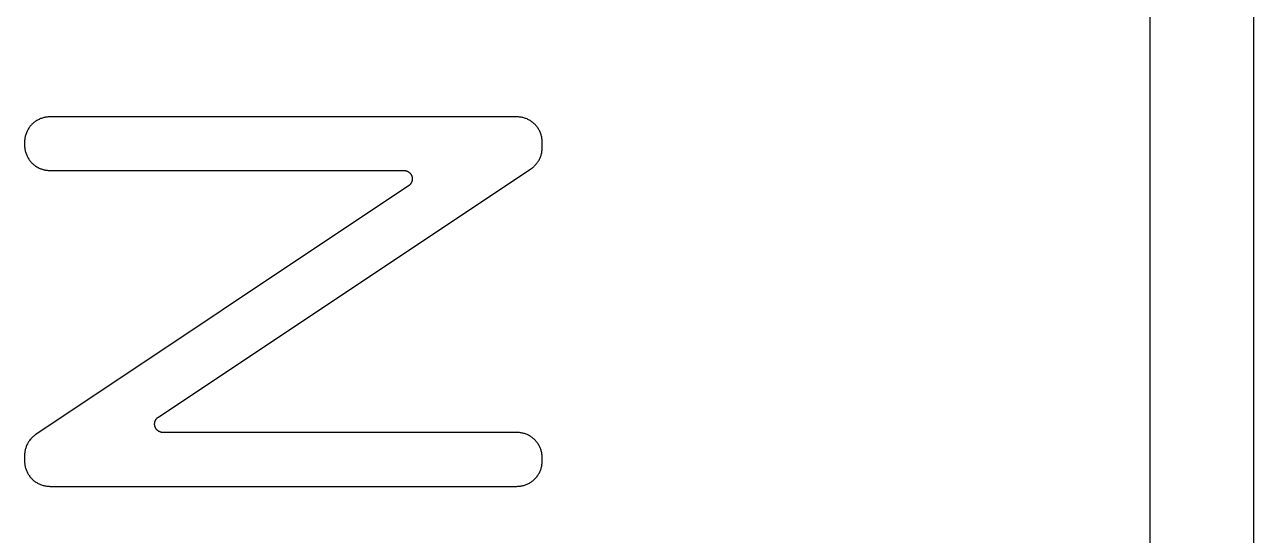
# Model space of a CAD drawing. Header units: millimetres. Extents: x 1287 to 5317, y -239 to 2577.
# Drawn here: x 3347.2 to 3406.6, y 672.1 to 696.8 of the extents above; entities that cross this region are included whole.
import ezdxf

# ---------------------------------------------------------------- set-up
doc = ezdxf.new("R2010")
doc.units = ezdxf.units.MM
doc.header["$MEASUREMENT"] = 0
doc.layers.add('Utwórz2D linie widoczne', color=7, linetype='Continuous', true_color=0x000000)

msp = doc.modelspace()

# ---------------------------------------------------------------- linework, layer by layer
at = {"layer": 'Utwórz2D linie widoczne'}
for p, q in [((3401.61, 932.649), (3401.61, 562.649)), ((3406.61, 932.649), (3406.61, 562.649)), ((3347.549, 691.914), (3347.521, 691.883)), ((3347.578, 691.944), (3347.549, 691.914)), ((3347.608, 691.973), (3347.578, 691.944)), ((3347.639, 692.001), (3347.608, 691.973)), ((3347.671, 692.028), (3347.639, 692.001)), ((3347.704, 692.054), (3347.671, 692.028)), ((3347.737, 692.078), (3347.704, 692.054)), ((3347.772, 692.102), (3347.737, 692.078)), ((3347.807, 692.124), (3347.772, 692.102)), ((3347.843, 692.145), (3347.807, 692.124)), ((3347.88, 692.165), (3347.843, 692.145)), ((3347.917, 692.184), (3347.88, 692.165)), ((3347.955, 692.201), (3347.917, 692.184)), ((3347.994, 692.217), (3347.955, 692.201)), ((3348.033, 692.231), (3347.994, 692.217)), ((3348.072, 692.245), (3348.033, 692.231)), ((3348.112, 692.257), (3348.072, 692.245)), ((3348.153, 692.267), (3348.112, 692.257)), ((3348.194, 692.276), (3348.153, 692.267)), ((3348.235, 692.284), (3348.194, 692.276)), ((3348.276, 692.291), (3348.235, 692.284)), ((3348.317, 692.296), (3348.276, 692.291)), ((3348.359, 692.299), (3348.317, 692.296)), ((3348.401, 692.301), (3348.359, 692.299)), ((3348.442, 692.302), (3348.401, 692.301)), ((3371.016, 692.302), (3348.442, 692.302)), ((3371.057, 692.301), (3371.016, 692.302)), ((3371.099, 692.299), (3371.057, 692.301)), ((3371.141, 692.296), (3371.099, 692.299)), ((3371.182, 692.291), (3371.141, 692.296)), ((3371.223, 692.284), (3371.182, 692.291)), ((3371.264, 692.276), (3371.223, 692.284)), ((3371.305, 692.267), (3371.264, 692.276)), ((3371.345, 692.257), (3371.305, 692.267)), ((3371.385, 692.245), (3371.345, 692.257)), ((3371.425, 692.231), (3371.385, 692.245)), ((3371.464, 692.217), (3371.425, 692.231)), ((3371.503, 692.201), (3371.464, 692.217)), ((3371.541, 692.184), (3371.503, 692.201)), ((3371.578, 692.165), (3371.541, 692.184)), ((3371.615, 692.145), (3371.578, 692.165)), ((3371.651, 692.124), (3371.615, 692.145)), ((3371.686, 692.102), (3371.651, 692.124)), ((3371.721, 692.078), (3371.686, 692.102)), ((3371.754, 692.054), (3371.721, 692.078)), ((3371.787, 692.028), (3371.754, 692.054)), ((3371.819, 692.001), (3371.787, 692.028)), ((3371.85, 691.973), (3371.819, 692.001)), ((3371.88, 691.944), (3371.85, 691.973)), ((3371.909, 691.914), (3371.88, 691.944)), ((3371.937, 691.883), (3371.909, 691.914)), ((3347.245, 691.328), (3347.238, 691.287)), ((3347.255, 691.369), (3347.245, 691.328)), ((3347.265, 691.409), (3347.255, 691.369)), ((3347.277, 691.449), (3347.265, 691.409)), ((3347.291, 691.489), (3347.277, 691.449)), ((3347.305, 691.528), (3347.291, 691.489)), ((3347.321, 691.567), (3347.305, 691.528)), ((3347.338, 691.605), (3347.321, 691.567)), ((3347.357, 691.642), (3347.338, 691.605)), ((3347.377, 691.679), (3347.357, 691.642)), ((3347.398, 691.715), (3347.377, 691.679)), ((3347.42, 691.75), (3347.398, 691.715)), ((3347.444, 691.785), (3347.42, 691.75)), ((3347.468, 691.818), (3347.444, 691.785)), ((3347.494, 691.851), (3347.468, 691.818)), ((3347.521, 691.883), (3347.494, 691.851)), ((3371.964, 691.851), (3371.937, 691.883)), ((3371.99, 691.818), (3371.964, 691.851)), ((3372.014, 691.785), (3371.99, 691.818)), ((3372.038, 691.75), (3372.014, 691.785)), ((3372.06, 691.715), (3372.038, 691.75)), ((3372.081, 691.679), (3372.06, 691.715)), ((3372.101, 691.642), (3372.081, 691.679)), ((3372.119, 691.605), (3372.101, 691.642)), ((3372.137, 691.567), (3372.119, 691.605)), ((3372.153, 691.528), (3372.137, 691.567)), ((3372.167, 691.489), (3372.153, 691.528)), ((3372.181, 691.449), (3372.167, 691.489)), ((3372.193, 691.409), (3372.181, 691.449)), ((3372.203, 691.369), (3372.193, 691.409)), ((3372.212, 691.328), (3372.203, 691.369)), ((3372.22, 691.287), (3372.212, 691.328)), ((3347.221, 691.121), (3347.22, 691.08)), ((3347.22, 691.08), (3347.22, 690.934)), ((3347.22, 690.934), (3347.221, 690.893)), ((3347.223, 691.163), (3347.221, 691.121)), ((3347.221, 690.893), (3347.223, 690.851)), ((3347.226, 691.205), (3347.223, 691.163)), ((3347.223, 690.851), (3347.226, 690.809)), ((3347.231, 691.246), (3347.226, 691.205)), ((3347.226, 690.809), (3347.231, 690.768)), ((3347.238, 691.287), (3347.231, 691.246)), ((3347.231, 690.768), (3347.238, 690.727)), ((3347.238, 690.727), (3347.245, 690.686)), ((3372.227, 691.246), (3372.22, 691.287)), ((3372.232, 691.205), (3372.227, 691.246)), ((3372.235, 691.163), (3372.232, 691.205)), ((3372.232, 690.685), (3372.235, 690.726)), ((3372.237, 691.121), (3372.235, 691.163)), ((3372.235, 690.726), (3372.237, 690.767)), ((3372.238, 691.08), (3372.237, 691.121)), ((3372.237, 690.767), (3372.238, 690.809)), ((3372.238, 690.809), (3372.238, 691.08)), ((3347.245, 690.686), (3347.255, 690.645)), ((3347.255, 690.645), (3347.265, 690.605)), ((3347.265, 690.605), (3347.277, 690.565)), ((3347.277, 690.565), (3347.291, 690.525)), ((3347.291, 690.525), (3347.305, 690.486)), ((3347.305, 690.486), (3347.321, 690.447)), ((3347.321, 690.447), (3347.338, 690.409)), ((3347.338, 690.409), (3347.357, 690.372)), ((3347.357, 690.372), (3347.377, 690.335)), ((3347.377, 690.335), (3347.398, 690.299)), ((3347.398, 690.299), (3347.42, 690.264)), ((3347.42, 690.264), (3347.444, 690.229)), ((3347.444, 690.229), (3347.468, 690.196)), ((3347.468, 690.196), (3347.494, 690.163)), ((3347.494, 690.163), (3347.521, 690.131)), ((3347.521, 690.131), (3347.549, 690.1)), ((3372.017, 690.108), (3372.041, 690.143)), ((3372.041, 690.143), (3372.063, 690.178)), ((3372.063, 690.178), (3372.083, 690.214)), ((3372.083, 690.214), (3372.103, 690.25)), ((3372.103, 690.25), (3372.121, 690.287)), ((3372.121, 690.287), (3372.138, 690.325)), ((3372.138, 690.325), (3372.154, 690.363)), ((3372.154, 690.363), (3372.168, 690.402)), ((3372.168, 690.402), (3372.182, 690.442)), ((3372.182, 690.442), (3372.193, 690.481)), ((3372.193, 690.481), (3372.204, 690.521)), ((3372.204, 690.521), (3372.213, 690.562)), ((3372.213, 690.562), (3372.22, 690.602)), ((3372.22, 690.602), (3372.227, 690.643)), ((3372.227, 690.643), (3372.232, 690.685)), ((3347.549, 690.1), (3347.578, 690.07)), ((3347.578, 690.07), (3347.608, 690.041)), ((3347.608, 690.041), (3347.639, 690.013)), ((3347.639, 690.013), (3347.671, 689.986)), ((3347.671, 689.986), (3347.704, 689.96)), ((3347.704, 689.96), (3347.737, 689.936)), ((3347.737, 689.936), (3347.772, 689.912)), ((3347.772, 689.912), (3347.807, 689.89)), ((3347.807, 689.89), (3347.843, 689.869)), ((3347.843, 689.869), (3347.88, 689.849)), ((3347.88, 689.849), (3347.917, 689.83)), ((3347.917, 689.83), (3347.955, 689.813)), ((3347.955, 689.813), (3347.994, 689.797)), ((3347.994, 689.797), (3348.033, 689.783)), ((3348.033, 689.783), (3348.072, 689.769)), ((3348.072, 689.769), (3348.112, 689.757)), ((3348.112, 689.757), (3348.153, 689.747)), ((3348.153, 689.747), (3348.194, 689.738)), ((3348.194, 689.738), (3348.235, 689.73)), ((3348.235, 689.73), (3348.276, 689.723)), ((3348.276, 689.723), (3348.317, 689.718)), ((3348.317, 689.718), (3348.359, 689.715)), ((3348.359, 689.715), (3348.401, 689.713)), ((3348.401, 689.713), (3348.442, 689.712)), ((3348.442, 689.712), (3365.55, 689.712)), ((3353.686, 677.786), (3371.694, 689.792)), ((3365.55, 689.712), (3365.564, 689.712)), ((3365.564, 689.712), (3365.578, 689.711)), ((3365.578, 689.711), (3365.592, 689.71)), ((3365.592, 689.71), (3365.606, 689.708)), ((3365.606, 689.708), (3365.62, 689.706)), ((3365.62, 689.706), (3365.634, 689.703)), ((3365.634, 689.703), (3365.648, 689.7)), ((3365.648, 689.7), (3365.661, 689.697)), ((3365.661, 689.697), (3365.675, 689.692)), ((3365.675, 689.692), (3365.688, 689.688)), ((3365.688, 689.688), (3365.701, 689.683)), ((3365.701, 689.683), (3365.714, 689.678)), ((3365.714, 689.678), (3365.727, 689.672)), ((3365.727, 689.672), (3365.74, 689.665)), ((3365.74, 689.665), (3365.752, 689.659)), ((3365.752, 689.659), (3365.764, 689.651)), ((3365.764, 689.651), (3365.776, 689.644)), ((3365.776, 689.644), (3365.787, 689.636)), ((3365.787, 689.636), (3365.799, 689.628)), ((3365.799, 689.628), (3365.81, 689.619)), ((3365.81, 689.619), (3365.82, 689.61)), ((3365.82, 689.61), (3365.831, 689.6)), ((3365.831, 689.6), (3365.841, 689.59)), ((3365.841, 689.59), (3365.85, 689.58)), ((3365.85, 689.58), (3365.86, 689.57)), ((3365.86, 689.57), (3365.869, 689.559)), ((3365.869, 689.559), (3365.877, 689.548)), ((3365.877, 689.548), (3365.886, 689.536)), ((3365.886, 689.536), (3365.893, 689.524)), ((3365.893, 689.524), (3365.901, 689.513)), ((3371.694, 689.792), (3371.728, 689.815)), ((3371.728, 689.815), (3371.761, 689.84)), ((3371.761, 689.84), (3371.793, 689.866)), ((3371.793, 689.866), (3371.825, 689.892)), ((3371.825, 689.892), (3371.855, 689.92)), ((3371.855, 689.92), (3371.885, 689.949)), ((3371.885, 689.949), (3371.914, 689.979)), ((3371.914, 689.979), (3371.941, 690.01)), ((3371.941, 690.01), (3371.968, 690.042)), ((3371.968, 690.042), (3371.993, 690.075)), ((3371.993, 690.075), (3372.017, 690.108)), ((3365.777, 688.966), (3347.764, 676.943)), ((3365.788, 688.974), (3365.777, 688.966)), ((3365.799, 688.982), (3365.788, 688.974)), ((3365.81, 688.991), (3365.799, 688.982)), ((3365.821, 689), (3365.81, 688.991)), ((3365.831, 689.009), (3365.821, 689)), ((3365.841, 689.019), (3365.831, 689.009)), ((3365.851, 689.03), (3365.841, 689.019)), ((3365.86, 689.04), (3365.851, 689.03)), ((3365.869, 689.051), (3365.86, 689.04)), ((3365.878, 689.062), (3365.869, 689.051)), ((3365.886, 689.074), (3365.878, 689.062)), ((3365.894, 689.085), (3365.886, 689.074)), ((3365.901, 689.097), (3365.894, 689.085)), ((3365.901, 689.513), (3365.908, 689.5)), ((3365.908, 689.109), (3365.901, 689.097)), ((3365.908, 689.5), (3365.914, 689.488)), ((3365.915, 689.122), (3365.908, 689.109)), ((3365.914, 689.488), (3365.92, 689.475)), ((3365.921, 689.135), (3365.915, 689.122)), ((3365.92, 689.475), (3365.926, 689.462)), ((3365.926, 689.147), (3365.921, 689.135)), ((3365.926, 689.462), (3365.931, 689.449)), ((3365.931, 689.161), (3365.926, 689.147)), ((3365.931, 689.449), (3365.936, 689.436)), ((3365.936, 689.174), (3365.931, 689.161)), ((3365.936, 689.436), (3365.94, 689.423)), ((3365.941, 689.187), (3365.936, 689.174)), ((3365.94, 689.423), (3365.944, 689.409)), ((3365.944, 689.201), (3365.941, 689.187)), ((3365.944, 689.409), (3365.947, 689.396)), ((3365.948, 689.214), (3365.944, 689.201)), ((3365.947, 689.396), (3365.95, 689.382)), ((3365.951, 689.228), (3365.948, 689.214)), ((3365.95, 689.382), (3365.953, 689.368)), ((3365.953, 689.242), (3365.951, 689.228)), ((3365.953, 689.368), (3365.955, 689.354)), ((3365.955, 689.256), (3365.953, 689.242)), ((3365.955, 689.354), (3365.956, 689.34)), ((3365.956, 689.27), (3365.955, 689.256)), ((3365.956, 689.34), (3365.957, 689.326)), ((3365.957, 689.284), (3365.956, 689.27)), ((3365.957, 689.326), (3365.958, 689.312)), ((3365.958, 689.298), (3365.957, 689.284)), ((3365.958, 689.312), (3365.958, 689.298)), ((3353.555, 677.643), (3353.561, 677.655)), ((3353.561, 677.655), (3353.569, 677.667)), ((3353.569, 677.667), (3353.577, 677.678)), ((3353.577, 677.678), (3353.585, 677.69)), ((3353.585, 677.69), (3353.593, 677.701)), ((3353.593, 677.701), (3353.602, 677.712)), ((3353.602, 677.712), (3353.612, 677.722)), ((3353.612, 677.722), (3353.621, 677.733)), ((3353.621, 677.733), (3353.631, 677.743)), ((3353.631, 677.743), (3353.642, 677.752)), ((3353.642, 677.752), (3353.652, 677.761)), ((3353.652, 677.761), (3353.663, 677.77)), ((3353.663, 677.77), (3353.675, 677.778)), ((3353.675, 677.778), (3353.686, 677.786)), ((3353.505, 677.468), (3353.506, 677.482)), ((3353.505, 677.454), (3353.505, 677.468)), ((3353.505, 677.44), (3353.505, 677.454)), ((3353.505, 677.426), (3353.505, 677.44)), ((3353.506, 677.412), (3353.505, 677.426)), ((3353.506, 677.482), (3353.508, 677.496)), ((3353.508, 677.398), (3353.506, 677.412)), ((3353.508, 677.496), (3353.51, 677.51)), ((3353.51, 677.384), (3353.508, 677.398)), ((3353.51, 677.51), (3353.512, 677.524)), ((3353.512, 677.37), (3353.51, 677.384)), ((3353.512, 677.524), (3353.515, 677.538)), ((3353.515, 677.356), (3353.512, 677.37)), ((3353.515, 677.538), (3353.518, 677.551)), ((3353.518, 677.343), (3353.515, 677.356)), ((3353.518, 677.551), (3353.522, 677.565)), ((3353.522, 677.329), (3353.518, 677.343)), ((3353.522, 677.565), (3353.526, 677.578)), ((3353.526, 677.316), (3353.522, 677.329)), ((3353.526, 677.578), (3353.531, 677.592)), ((3353.531, 677.303), (3353.526, 677.316)), ((3353.531, 677.592), (3353.536, 677.605)), ((3353.536, 677.29), (3353.531, 677.303)), ((3353.536, 677.605), (3353.542, 677.617)), ((3353.542, 677.277), (3353.536, 677.29)), ((3353.542, 677.617), (3353.548, 677.63)), ((3353.548, 677.264), (3353.542, 677.277)), ((3353.548, 677.63), (3353.555, 677.643)), ((3353.555, 677.252), (3353.548, 677.264)), ((3353.562, 677.239), (3353.555, 677.252)), ((3353.569, 677.227), (3353.562, 677.239)), ((3353.577, 677.216), (3353.569, 677.227)), ((3353.585, 677.204), (3353.577, 677.216)), ((3353.594, 677.193), (3353.585, 677.204)), ((3353.603, 677.182), (3353.594, 677.193)), ((3353.612, 677.172), (3353.603, 677.182)), ((3353.622, 677.162), (3353.612, 677.172)), ((3353.632, 677.152), (3353.622, 677.162)), ((3353.642, 677.142), (3353.632, 677.152)), ((3353.653, 677.133), (3353.642, 677.142)), ((3353.664, 677.124), (3353.653, 677.133)), ((3353.675, 677.116), (3353.664, 677.124)), ((3353.687, 677.108), (3353.675, 677.116)), ((3353.698, 677.1), (3353.687, 677.108)), ((3353.711, 677.093), (3353.698, 677.1)), ((3353.723, 677.087), (3353.711, 677.093)), ((3353.735, 677.08), (3353.723, 677.087)), ((3353.748, 677.074), (3353.735, 677.08)), ((3353.761, 677.069), (3353.748, 677.074)), ((3353.774, 677.064), (3353.761, 677.069)), ((3353.788, 677.059), (3353.774, 677.064)), ((3353.801, 677.055), (3353.788, 677.059)), ((3353.815, 677.052), (3353.801, 677.055)), ((3353.828, 677.049), (3353.815, 677.052)), ((3347.355, 676.485), (3347.337, 676.447)), ((3347.374, 676.521), (3347.355, 676.485)), ((3347.395, 676.557), (3347.374, 676.521)), ((3347.417, 676.592), (3347.395, 676.557)), ((3347.44, 676.626), (3347.417, 676.592)), ((3347.464, 676.66), (3347.44, 676.626)), ((3347.49, 676.693), (3347.464, 676.66)), ((3347.516, 676.724), (3347.49, 676.693)), ((3347.544, 676.755), (3347.516, 676.724)), ((3347.572, 676.785), (3347.544, 676.755)), ((3347.602, 676.814), (3347.572, 676.785)), ((3347.633, 676.842), (3347.602, 676.814)), ((3347.664, 676.869), (3347.633, 676.842)), ((3347.696, 676.895), (3347.664, 676.869)), ((3347.73, 676.92), (3347.696, 676.895)), ((3347.764, 676.943), (3347.73, 676.92)), ((3353.842, 677.046), (3353.828, 677.049)), ((3353.856, 677.044), (3353.842, 677.046)), ((3353.87, 677.042), (3353.856, 677.044)), ((3353.884, 677.041), (3353.87, 677.042)), ((3353.898, 677.04), (3353.884, 677.041)), ((3353.912, 677.04), (3353.898, 677.04)), ((3371.016, 677.04), (3353.912, 677.04)), ((3371.057, 677.039), (3371.016, 677.04)), ((3371.099, 677.037), (3371.057, 677.039)), ((3371.141, 677.033), (3371.099, 677.037)), ((3371.182, 677.029), (3371.141, 677.033)), ((3371.223, 677.022), (3371.182, 677.029)), ((3371.264, 677.014), (3371.223, 677.022)), ((3371.305, 677.005), (3371.264, 677.014)), ((3371.345, 676.995), (3371.305, 677.005)), ((3371.385, 676.983), (3371.345, 676.995)), ((3371.425, 676.969), (3371.385, 676.983)), ((3371.464, 676.955), (3371.425, 676.969)), ((3371.503, 676.939), (3371.464, 676.955)), ((3371.541, 676.921), (3371.503, 676.939)), ((3371.578, 676.903), (3371.541, 676.921)), ((3371.615, 676.883), (3371.578, 676.903)), ((3371.651, 676.862), (3371.615, 676.883)), ((3371.686, 676.84), (3371.651, 676.862)), ((3371.721, 676.816), (3371.686, 676.84)), ((3371.754, 676.792), (3371.721, 676.816)), ((3371.787, 676.766), (3371.754, 676.792)), ((3371.819, 676.739), (3371.787, 676.766)), ((3371.85, 676.711), (3371.819, 676.739)), ((3371.88, 676.682), (3371.85, 676.711)), ((3371.909, 676.652), (3371.88, 676.682)), ((3371.937, 676.621), (3371.909, 676.652)), ((3371.964, 676.589), (3371.937, 676.621)), ((3371.99, 676.556), (3371.964, 676.589)), ((3372.014, 676.522), (3371.99, 676.556)), ((3372.038, 676.488), (3372.014, 676.522)), ((3372.06, 676.453), (3372.038, 676.488)), ((3347.221, 675.968), (3347.22, 675.926)), ((3347.22, 675.926), (3347.22, 675.657)), ((3347.223, 676.009), (3347.221, 675.968)), ((3347.226, 676.05), (3347.223, 676.009)), ((3347.231, 676.092), (3347.226, 676.05)), ((3347.237, 676.132), (3347.231, 676.092)), ((3347.245, 676.173), (3347.237, 676.132)), ((3347.254, 676.214), (3347.245, 676.173)), ((3347.265, 676.254), (3347.254, 676.214)), ((3347.276, 676.293), (3347.265, 676.254)), ((3347.289, 676.333), (3347.276, 676.293)), ((3347.304, 676.371), (3347.289, 676.333)), ((3347.32, 676.41), (3347.304, 676.371)), ((3347.337, 676.447), (3347.32, 676.41)), ((3372.081, 676.417), (3372.06, 676.453)), ((3372.101, 676.38), (3372.081, 676.417)), ((3372.119, 676.343), (3372.101, 676.38)), ((3372.137, 676.305), (3372.119, 676.343)), ((3372.153, 676.266), (3372.137, 676.305)), ((3372.167, 676.227), (3372.153, 676.266)), ((3372.181, 676.187), (3372.167, 676.227)), ((3372.193, 676.147), (3372.181, 676.187)), ((3372.203, 676.107), (3372.193, 676.147)), ((3372.212, 676.066), (3372.203, 676.107)), ((3372.22, 676.025), (3372.212, 676.066)), ((3372.227, 675.984), (3372.22, 676.025)), ((3372.232, 675.943), (3372.227, 675.984)), ((3372.235, 675.901), (3372.232, 675.943)), ((3372.237, 675.859), (3372.235, 675.901)), ((3347.22, 675.657), (3347.221, 675.615)), ((3347.221, 675.615), (3347.223, 675.574)), ((3347.223, 675.574), (3347.226, 675.532)), ((3347.226, 675.532), (3347.231, 675.491)), ((3347.231, 675.491), (3347.238, 675.449)), ((3347.238, 675.449), (3347.245, 675.408)), ((3347.245, 675.408), (3347.255, 675.368)), ((3347.255, 675.368), (3347.265, 675.327)), ((3347.265, 675.327), (3347.277, 675.287)), ((3347.277, 675.287), (3347.291, 675.248)), ((3372.167, 675.248), (3372.181, 675.287)), ((3372.181, 675.287), (3372.193, 675.327)), ((3372.193, 675.327), (3372.203, 675.368)), ((3372.203, 675.368), (3372.212, 675.408)), ((3372.212, 675.408), (3372.22, 675.449)), ((3372.22, 675.449), (3372.227, 675.491)), ((3372.227, 675.491), (3372.232, 675.532)), ((3372.232, 675.532), (3372.235, 675.574)), ((3372.235, 675.574), (3372.237, 675.615)), ((3372.238, 675.818), (3372.237, 675.859)), ((3372.237, 675.615), (3372.238, 675.657)), ((3372.238, 675.657), (3372.238, 675.818)), ((3347.291, 675.248), (3347.305, 675.209)), ((3347.305, 675.209), (3347.321, 675.17)), ((3347.321, 675.17), (3347.338, 675.132)), ((3347.338, 675.132), (3347.357, 675.095)), ((3347.357, 675.095), (3347.377, 675.058)), ((3347.377, 675.058), (3347.398, 675.022)), ((3347.398, 675.022), (3347.42, 674.987)), ((3347.42, 674.987), (3347.444, 674.952)), ((3347.444, 674.952), (3347.468, 674.919)), ((3347.468, 674.919), (3347.494, 674.886)), ((3347.494, 674.886), (3347.521, 674.854)), ((3347.521, 674.854), (3347.549, 674.823)), ((3347.549, 674.823), (3347.578, 674.793)), ((3347.578, 674.793), (3347.608, 674.764)), ((3347.608, 674.764), (3347.639, 674.736)), ((3347.639, 674.736), (3347.671, 674.709)), ((3347.671, 674.709), (3347.704, 674.683)), ((3347.704, 674.683), (3347.737, 674.659)), ((3371.721, 674.659), (3371.754, 674.683)), ((3371.754, 674.683), (3371.787, 674.709)), ((3371.787, 674.709), (3371.819, 674.736)), ((3371.819, 674.736), (3371.85, 674.764)), ((3371.85, 674.764), (3371.88, 674.793)), ((3371.88, 674.793), (3371.909, 674.823)), ((3371.909, 674.823), (3371.937, 674.854)), ((3371.937, 674.854), (3371.964, 674.886)), ((3371.964, 674.886), (3371.99, 674.919)), ((3371.99, 674.919), (3372.014, 674.952)), ((3372.014, 674.952), (3372.038, 674.987)), ((3372.038, 674.987), (3372.06, 675.022)), ((3372.06, 675.022), (3372.081, 675.058)), ((3372.081, 675.058), (3372.101, 675.095)), ((3372.101, 675.095), (3372.119, 675.132)), ((3372.119, 675.132), (3372.137, 675.17)), ((3372.137, 675.17), (3372.153, 675.209)), ((3372.153, 675.209), (3372.167, 675.248)), ((3347.737, 674.659), (3347.772, 674.635)), ((3347.772, 674.635), (3347.807, 674.613)), ((3347.807, 674.613), (3347.843, 674.592)), ((3347.843, 674.592), (3347.88, 674.572)), ((3347.88, 674.572), (3347.917, 674.553)), ((3347.917, 674.553), (3347.955, 674.536)), ((3347.955, 674.536), (3347.994, 674.52)), ((3347.994, 674.52), (3348.033, 674.505)), ((3348.033, 674.505), (3348.072, 674.492)), ((3348.072, 674.492), (3348.112, 674.48)), ((3348.112, 674.48), (3348.153, 674.47)), ((3348.153, 674.47), (3348.194, 674.46)), ((3348.194, 674.46), (3348.235, 674.453)), ((3348.235, 674.453), (3348.276, 674.446)), ((3348.276, 674.446), (3348.317, 674.441)), ((3348.317, 674.441), (3348.359, 674.438)), ((3348.359, 674.438), (3348.401, 674.436)), ((3348.401, 674.436), (3348.442, 674.435)), ((3348.442, 674.435), (3371.016, 674.435)), ((3371.016, 674.435), (3371.057, 674.436)), ((3371.057, 674.436), (3371.099, 674.438)), ((3371.099, 674.438), (3371.141, 674.441)), ((3371.141, 674.441), (3371.182, 674.446)), ((3371.182, 674.446), (3371.223, 674.453)), ((3371.223, 674.453), (3371.264, 674.46)), ((3371.264, 674.46), (3371.305, 674.47)), ((3371.305, 674.47), (3371.345, 674.48)), ((3371.345, 674.48), (3371.385, 674.492)), ((3371.385, 674.492), (3371.425, 674.505)), ((3371.425, 674.505), (3371.464, 674.52)), ((3371.464, 674.52), (3371.503, 674.536)), ((3371.503, 674.536), (3371.541, 674.553)), ((3371.541, 674.553), (3371.578, 674.572)), ((3371.578, 674.572), (3371.615, 674.592)), ((3371.615, 674.592), (3371.651, 674.613)), ((3371.651, 674.613), (3371.686, 674.635)), ((3371.686, 674.635), (3371.721, 674.659))]:
    msp.add_line(p, q, dxfattribs=at)

doc.saveas('drawing.dxf')
